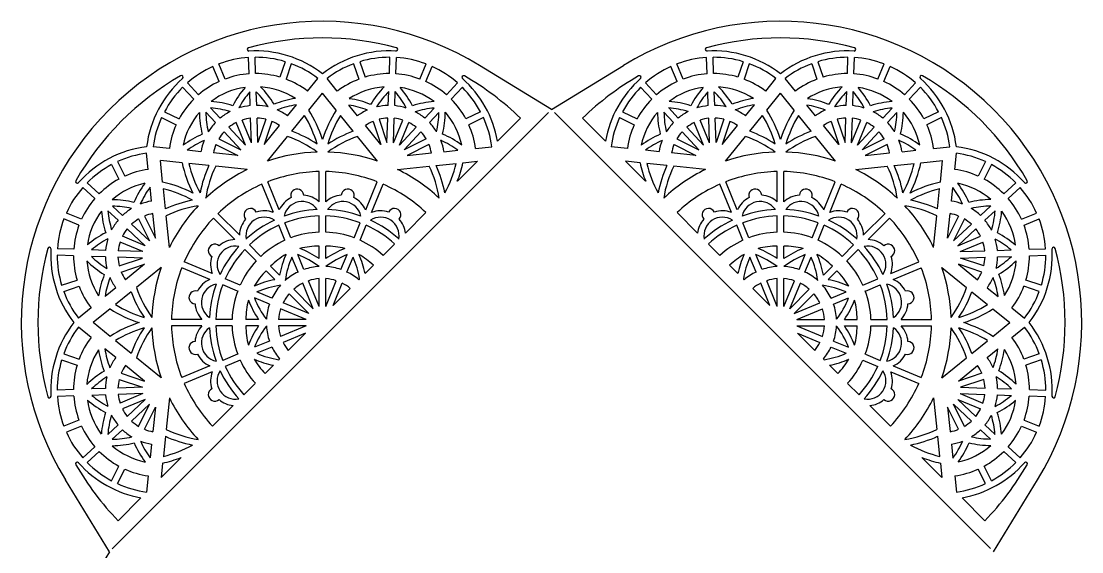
# Model space of a CAD drawing. Extents: x 58 to 313, y -11 to 244.
# Drawn here: x 58.4 to 312.9, y 116.4 to 243.6 of the extents above; entities that cross this region are included whole.
import ezdxf

# ---------------------------------------------------------------- set-up
doc = ezdxf.new("R2010")
doc.units = 0
doc.layers.get('0').update_dxf_attribs({"linetype": 'CONTINUOUS'})

msp = doc.modelspace()

# ---------------------------------------------------------------- linework, layer by layer
for p, q in [((113.12, 230.98), (112.98, 234.88)), ((114.67, 231.03), (114.53, 234.94)), ((146.75, 231.03), (146.88, 234.94)), ((148.3, 230.98), (148.43, 234.88)), ((223, 230.98), (222.87, 234.88)), ((224.55, 231.03), (224.42, 234.94)), ((256.63, 231.03), (256.77, 234.94)), ((258.18, 230.98), (258.32, 234.88)), ((105.92, 229.14), (104.42, 232.75)), ((107.35, 229.73), (105.86, 233.34)), ((121.75, 233.88), (120.51, 230.18)), ((123.22, 233.39), (121.98, 229.69)), ((138.19, 233.39), (139.44, 229.69)), ((139.66, 233.88), (140.91, 230.18)), ((154.06, 229.73), (155.56, 233.34)), ((155.5, 229.14), (156.99, 232.75)), ((185.65, 222.44), (168.37, 233)), ((185.65, 222.44), (202.93, 233)), ((215.8, 229.14), (214.31, 232.75)), ((217.24, 229.73), (215.74, 233.34)), ((231.64, 233.88), (230.39, 230.18)), ((233.11, 233.39), (231.86, 229.69)), ((248.08, 233.39), (249.33, 229.69)), ((249.55, 233.88), (250.8, 230.18)), ((263.95, 229.73), (265.44, 233.34)), ((265.38, 229.14), (266.88, 232.75)), ((127.14, 226.84), (129.61, 229.87)), ((134.27, 226.84), (131.81, 229.87)), ((237.03, 226.84), (239.49, 229.87)), ((244.16, 226.84), (241.69, 229.87)), ((99.82, 224.88), (97.16, 227.74)), ((100.96, 225.94), (98.29, 228.8)), ((113.38, 223.35), (113.27, 226.64)), ((114.93, 223.4), (114.82, 226.69)), ((146.49, 223.4), (146.6, 226.76)), ((148.04, 223.35), (148.15, 226.71)), ((160.46, 225.94), (163.12, 228.8)), ((161.59, 224.88), (164.26, 227.74)), ((209.71, 224.88), (207.04, 227.74)), ((210.84, 225.94), (208.18, 228.8)), ((223.27, 223.35), (223.15, 226.64)), ((224.82, 223.4), (224.7, 226.69)), ((256.37, 223.4), (256.49, 226.76)), ((257.92, 223.35), (258.04, 226.71)), ((270.34, 225.94), (273.01, 228.8)), ((271.48, 224.88), (274.14, 227.74)), ((127.42, 222.26), (130.71, 226.31)), ((134, 222.26), (130.71, 226.31)), ((237.3, 222.26), (240.59, 226.31)), ((243.88, 222.26), (240.59, 226.31)), ((184.94, 221.73), (80.29, 117.08)), ((92.8, 221.89), (96.3, 220.15)), ((105.04, 219.3), (102.74, 221.76)), ((106.17, 220.36), (103.87, 222.82)), ((122.33, 220.91), (124.45, 223.53)), ((139.09, 220.91), (137.01, 223.47)), ((155.25, 220.36), (157.5, 222.77)), ((156.38, 219.3), (158.63, 221.71)), ((168.62, 221.89), (165.12, 220.15)), ((186.41, 221.68), (290.96, 117.13)), ((202.69, 221.89), (206.18, 220.15)), ((214.92, 219.3), (212.62, 221.76)), ((216.06, 220.36), (213.76, 222.82)), ((232.21, 220.91), (234.34, 223.53)), ((248.97, 220.91), (246.89, 223.47)), ((265.13, 220.36), (267.38, 222.77)), ((266.26, 219.3), (268.52, 221.71)), ((278.5, 221.89), (275, 220.15)), ((92.11, 220.5), (95.61, 218.76)), ((112.25, 213.85), (110, 219.29)), ((113.68, 214.44), (111.43, 219.88)), ((113.68, 214.44), (113.48, 220.33)), ((115.23, 214.49), (115.03, 220.38)), ((117.11, 220.08), (115.23, 214.49)), ((118.58, 219.58), (116.7, 214)), ((123.33, 217.23), (126.39, 220.99)), ((138.08, 217.23), (135.03, 220.99)), ((142.83, 219.58), (144.71, 214)), ((144.3, 220.08), (146.18, 214.49)), ((146.18, 214.49), (146.38, 220.38)), ((147.73, 214.44), (147.93, 220.33)), ((147.73, 214.44), (149.98, 219.88)), ((149.16, 213.85), (151.42, 219.29)), ((169.31, 220.5), (165.81, 218.76)), ((172.69, 214.85), (178.19, 220.36)), ((193.11, 220.36), (198.61, 214.85)), ((201.99, 220.5), (205.49, 218.76)), ((222.14, 213.85), (219.88, 219.29)), ((223.57, 214.44), (221.32, 219.88)), ((223.57, 214.44), (223.37, 220.33)), ((225.12, 214.49), (224.92, 220.38)), ((227, 220.08), (225.12, 214.49)), ((228.47, 219.58), (226.59, 214)), ((233.22, 217.23), (236.27, 220.99)), ((247.97, 217.23), (244.92, 220.99)), ((252.72, 219.58), (254.6, 214)), ((254.19, 220.08), (256.07, 214.49)), ((256.07, 214.49), (256.27, 220.38)), ((257.62, 214.44), (257.82, 220.33)), ((257.62, 214.44), (259.87, 219.88)), ((259.05, 213.85), (261.3, 219.29)), ((279.19, 220.5), (275.69, 218.76)), ((111.12, 212.79), (107.1, 217.09)), ((112.25, 213.85), (108.23, 218.15)), ((116.7, 214), (120.42, 218.57)), ((144.71, 214), (141, 218.57)), ((149.16, 213.85), (153.18, 218.15)), ((150.3, 212.79), (154.32, 217.09)), ((221, 212.79), (216.98, 217.09)), ((222.14, 213.85), (218.12, 218.15)), ((226.59, 214), (230.31, 218.57)), ((254.6, 214), (250.88, 218.57)), ((259.05, 213.85), (263.07, 218.15)), ((260.18, 212.79), (264.2, 217.09)), ((105.15, 214.02), (110.43, 211.4)), ((105.84, 215.41), (111.12, 212.79)), ((117.49, 210.04), (122.3, 215.96)), ((143.93, 210.04), (139.12, 215.96)), ((155.57, 215.41), (150.3, 212.79)), ((156.26, 214.02), (150.99, 211.4)), ((215.04, 214.02), (220.31, 211.4)), ((215.73, 215.41), (221, 212.79)), ((227.37, 210.04), (232.18, 215.96)), ((253.82, 210.04), (249, 215.96)), ((265.46, 215.41), (260.18, 212.79)), ((266.15, 214.02), (260.87, 211.4)), ((88.93, 208.06), (88.53, 211.94)), ((93.97, 213.1), (90.08, 213.5)), ((101.56, 212.31), (98.28, 212.65)), ((110.43, 211.4), (104.57, 212)), ((150.99, 211.4), (156.84, 212)), ((159.85, 212.31), (163.2, 212.66)), ((167.45, 213.1), (171.34, 213.5)), ((203.85, 213.1), (199.97, 213.5)), ((211.45, 212.31), (208.17, 212.65)), ((220.31, 211.4), (214.46, 212)), ((260.87, 211.4), (266.73, 212)), ((269.74, 212.31), (273.09, 212.66)), ((277.33, 213.1), (281.22, 213.5)), ((282.37, 208.06), (282.78, 211.94)), ((80.13, 209.22), (81.87, 205.73)), ((81.52, 209.92), (83.26, 206.42)), ((97.01, 209.66), (91.82, 210.2)), ((92.36, 205.01), (91.82, 210.2)), ((103.45, 209), (98.64, 209.5)), ((112.67, 208.05), (105.09, 208.83)), ((148.74, 208.05), (156.33, 208.83)), ((157.96, 209), (162.78, 209.5)), ((163.06, 205.22), (167.86, 210.02)), ((164.4, 209.66), (167.86, 210.02)), ((203.44, 210.02), (208.24, 205.22)), ((206.9, 209.66), (203.44, 210.02)), ((213.34, 209), (208.53, 209.5)), ((222.56, 208.05), (214.97, 208.83)), ((258.63, 208.05), (266.21, 208.83)), ((267.85, 209), (272.66, 209.5)), ((274.29, 209.66), (279.48, 210.2)), ((278.94, 205.01), (279.48, 210.2)), ((289.78, 209.92), (288.04, 206.42)), ((291.17, 209.22), (289.43, 205.73)), ((129.93, 200.26), (129.93, 207.54)), ((131.48, 200.26), (131.48, 207.54)), ((239.82, 200.26), (239.82, 207.54)), ((241.37, 200.26), (241.37, 207.54)), ((76.08, 201.07), (73.23, 203.73)), ((77.14, 202.2), (74.28, 204.87)), ((89.71, 200.46), (89.36, 203.81)), ((118.92, 197.76), (116.13, 204.49)), ((120.35, 198.35), (117.56, 205.08)), ((141.07, 198.35), (143.85, 205.08)), ((142.5, 197.76), (145.29, 204.49)), ((228.8, 197.76), (226.01, 204.49)), ((230.23, 198.35), (227.45, 205.08)), ((250.95, 198.35), (253.74, 205.08)), ((252.39, 197.76), (255.17, 204.49)), ((281.59, 200.46), (281.93, 203.74)), ((294.16, 202.2), (297.02, 204.87)), ((295.22, 201.07), (298.08, 203.73)), ((93.02, 198.57), (92.53, 203.38)), ((278.28, 198.57), (278.77, 203.38)), ((82.72, 196.99), (80.31, 199.24)), ((288.58, 196.99), (291.04, 199.29)), ((72.29, 194.67), (68.68, 196.17)), ((72.89, 196.11), (69.28, 197.6)), ((81.66, 195.85), (79.25, 198.1)), ((86.61, 196.18), (89.24, 190.91)), ((88, 196.87), (90.62, 191.6)), ((90.62, 191.6), (90.02, 197.45)), ((93.97, 189.35), (93.19, 196.94)), ((109.69, 191.23), (104.55, 196.38)), ((110.79, 192.33), (105.64, 197.48)), ((129.93, 193.02), (129.93, 196.89)), ((131.48, 193.02), (131.48, 196.89)), ((150.6, 192.76), (155.54, 197.7)), ((215.76, 197.7), (220.7, 192.76)), ((239.82, 193.02), (239.82, 196.89)), ((241.37, 193.02), (241.37, 196.89)), ((260.51, 192.33), (265.66, 197.48)), ((261.61, 191.23), (266.76, 196.38)), ((277.33, 189.35), (278.11, 196.94)), ((280.68, 191.6), (281.28, 197.45)), ((283.3, 196.87), (280.68, 191.6)), ((284.69, 196.18), (282.07, 190.91)), ((289.64, 195.85), (292.1, 198.15)), ((298.41, 196.11), (302.02, 197.6)), ((299.01, 194.67), (302.62, 196.17)), ((88.18, 189.77), (83.87, 193.79)), ((89.24, 190.91), (84.93, 194.93)), ((121.69, 191.07), (120.2, 194.65)), ((123.12, 191.66), (121.64, 195.24)), ((138.29, 191.66), (139.78, 195.24)), ((139.73, 191.07), (141.21, 194.65)), ((231.57, 191.07), (230.09, 194.65)), ((233.01, 191.66), (231.52, 195.24)), ((248.18, 191.66), (249.66, 195.24)), ((249.61, 191.07), (251.1, 194.65)), ((282.07, 190.91), (286.37, 194.93)), ((283.12, 189.77), (287.43, 193.79)), ((88.18, 189.77), (82.74, 192.03)), ((283.12, 189.77), (288.56, 192.03)), ((71.04, 188.91), (67.14, 189.04)), ((78.68, 188.64), (75.31, 188.76)), ((87.58, 188.34), (81.7, 188.54)), ((87.58, 188.34), (82.14, 190.59)), ((114.82, 186.11), (112.07, 188.85)), ((115.91, 187.21), (113.17, 189.95)), ((129.93, 186.66), (129.93, 189.68)), ((131.48, 186.66), (131.48, 189.68)), ((145.26, 187.43), (148.01, 190.17)), ((223.29, 190.17), (226.04, 187.43)), ((239.82, 186.66), (239.82, 189.68)), ((241.37, 186.66), (241.37, 189.68)), ((255.39, 187.21), (258.13, 189.95)), ((256.49, 186.11), (259.23, 188.85)), ((283.72, 188.34), (289.16, 190.59)), ((283.72, 188.34), (289.6, 188.54)), ((292.62, 188.64), (295.92, 188.76)), ((300.26, 188.91), (304.16, 189.04)), ((70.99, 187.36), (67.09, 187.49)), ((78.62, 187.09), (75.26, 187.21)), ((87.53, 186.79), (81.64, 186.99)), ((81.95, 184.91), (87.53, 186.79)), ((104.27, 183.11), (97.54, 185.9)), ((124.84, 183.45), (123.36, 187.03)), ((126.27, 184.04), (124.79, 187.62)), ((135.14, 184.04), (136.62, 187.62)), ((136.57, 183.45), (138.06, 187.03)), ((234.73, 183.45), (233.24, 187.03)), ((236.16, 184.04), (234.68, 187.62)), ((245.03, 184.04), (246.51, 187.62)), ((246.46, 183.45), (247.94, 187.03)), ((267.03, 183.11), (273.76, 185.9)), ((283.77, 186.79), (289.66, 186.99)), ((289.35, 184.91), (283.77, 186.79)), ((292.68, 187.09), (295.97, 187.21)), ((300.31, 187.36), (304.21, 187.49)), ((82.44, 183.44), (88.02, 185.32)), ((88.02, 185.32), (83.45, 181.6)), ((91.98, 184.54), (86.06, 179.73)), ((103.67, 181.68), (96.94, 184.46)), ((119.31, 181.62), (117.17, 183.75)), ((120.41, 182.71), (118.27, 184.85)), ((140.93, 183.1), (142.91, 185.08)), ((228.39, 185.08), (230.37, 183.1)), ((250.89, 182.71), (253.03, 184.85)), ((251.99, 181.62), (254.13, 183.75)), ((267.63, 181.68), (274.36, 184.46)), ((279.32, 184.54), (285.24, 179.73)), ((288.86, 183.44), (283.28, 185.32)), ((283.28, 185.32), (287.85, 181.6)), ((68.14, 180.27), (71.84, 181.52)), ((110.96, 180.34), (107.37, 181.82)), ((128.5, 174.62), (125.96, 180.76)), ((129.93, 175.22), (127.39, 181.36)), ((129.93, 175.22), (129.93, 181.86)), ((131.48, 175.22), (131.48, 181.86)), ((131.48, 175.22), (134.03, 181.36)), ((133.24, 175.4), (135.46, 180.76)), ((139.43, 181.59), (139.6, 181.76)), ((231.7, 181.76), (231.87, 181.59)), ((238.06, 175.4), (235.84, 180.76)), ((239.82, 175.22), (237.27, 181.36)), ((239.82, 175.22), (239.82, 181.86)), ((241.37, 175.22), (241.37, 181.86)), ((241.37, 175.22), (243.91, 181.36)), ((242.8, 174.62), (245.35, 180.76)), ((260.34, 180.34), (263.93, 181.82)), ((303.16, 180.27), (299.46, 181.52)), ((68.63, 178.8), (72.34, 180.05)), ((81.11, 179.7), (78.55, 177.62)), ((84.79, 178.69), (81.03, 175.64)), ((110.36, 178.9), (106.78, 180.39)), ((118.57, 177.18), (114.99, 178.67)), ((127.4, 173.52), (122.7, 178.22)), ((128.5, 174.62), (123.8, 179.32)), ((133.24, 175.4), (137.37, 179.53)), ((233.93, 179.53), (238.06, 175.4)), ((242.8, 174.62), (247.5, 179.32)), ((243.9, 173.52), (248.6, 178.22)), ((252.73, 177.18), (256.31, 178.67)), ((260.94, 178.9), (264.52, 180.39)), ((286.51, 178.69), (290.27, 175.64)), ((290.19, 179.7), (292.8, 177.57)), ((302.67, 178.8), (298.96, 180.05)), ((117.98, 175.75), (114.4, 177.23)), ((127.4, 173.52), (121.26, 176.07)), ((243.9, 173.52), (250.04, 176.07)), ((253.32, 175.75), (256.9, 177.23)), ((75.18, 174.88), (72.15, 172.42)), ((79.76, 174.61), (75.72, 171.32)), ((126.81, 172.09), (120.67, 174.64)), ((244.49, 172.09), (250.63, 174.64)), ((291.54, 174.61), (295.58, 171.32)), ((296.12, 174.88), (299.15, 172.42)), ((79.76, 168.03), (75.72, 171.32)), ((101.77, 172.09), (94.48, 172.09)), ((101.77, 170.54), (94.48, 170.54)), ((109.01, 172.09), (105.13, 172.09)), ((109.01, 170.54), (105.13, 170.54)), ((115.36, 172.09), (112.34, 172.09)), ((115.36, 170.54), (112.34, 170.54)), ((126.81, 172.09), (120.16, 172.09)), ((126.81, 170.54), (120.16, 170.54)), ((126.81, 170.54), (120.67, 168)), ((244.49, 172.09), (251.14, 172.09)), ((244.49, 170.54), (251.14, 170.54)), ((244.49, 170.54), (250.63, 168)), ((255.94, 172.09), (258.96, 172.09)), ((255.94, 170.54), (258.96, 170.54)), ((262.29, 172.09), (266.17, 172.09)), ((262.29, 170.54), (266.17, 170.54)), ((269.53, 172.09), (276.82, 172.09)), ((269.53, 170.54), (276.82, 170.54)), ((291.54, 168.03), (295.58, 171.32)), ((75.18, 167.75), (72.15, 170.22)), ((126.62, 168.78), (121.26, 166.56)), ((122.49, 164.66), (126.62, 168.78)), ((244.68, 168.78), (248.81, 164.66)), ((244.68, 168.78), (250.04, 166.56)), ((296.12, 167.75), (299.15, 170.22)), ((84.79, 163.94), (81.03, 166.99)), ((117.98, 166.88), (114.4, 165.4)), ((118.57, 165.45), (114.99, 163.97)), ((252.73, 165.45), (256.31, 163.97)), ((253.32, 166.88), (256.9, 165.4)), ((286.51, 163.94), (290.27, 166.99)), ((68.63, 163.83), (72.34, 162.58)), ((81.11, 162.94), (78.5, 165.06)), ((91.98, 158.09), (86.06, 162.91)), ((110.36, 163.73), (106.78, 162.25)), ((260.94, 163.73), (264.52, 162.25)), ((279.32, 158.09), (285.24, 162.91)), ((290.19, 162.94), (292.75, 165.01)), ((302.67, 163.83), (298.96, 162.58)), ((68.14, 162.36), (71.84, 161.11)), ((88.02, 157.31), (83.45, 161.03)), ((103.67, 160.96), (96.94, 158.17)), ((110.96, 162.3), (107.37, 160.81)), ((116.95, 159.11), (118.93, 161.09)), ((120.26, 162.43), (120.43, 162.59)), ((250.87, 162.59), (251.04, 162.43)), ((252.37, 161.09), (254.35, 159.11)), ((260.34, 162.3), (263.93, 160.81)), ((267.63, 160.96), (274.36, 158.17)), ((283.28, 157.31), (287.85, 161.03)), ((303.16, 162.36), (299.46, 161.11)), ((82.44, 159.19), (88.02, 157.31)), ((104.27, 159.52), (97.54, 156.74)), ((267.03, 159.52), (273.76, 156.74)), ((288.86, 159.19), (283.28, 157.31)), ((70.99, 155.28), (67.09, 155.14)), ((78.62, 155.54), (75.33, 155.43)), ((87.53, 155.84), (81.64, 155.64)), ((81.95, 157.72), (87.53, 155.84)), ((111.85, 154.02), (114.6, 156.76)), ((256.7, 156.76), (259.45, 154.02)), ((289.35, 157.72), (283.77, 155.84)), ((283.77, 155.84), (289.66, 155.64)), ((292.68, 155.54), (296.04, 155.42)), ((300.31, 155.28), (304.21, 155.14)), ((71.04, 153.73), (67.14, 153.59)), ((78.68, 153.99), (75.38, 153.88)), ((87.58, 154.29), (81.7, 154.09)), ((87.58, 154.29), (82.14, 152.04)), ((88.18, 152.86), (82.74, 150.61)), ((88.18, 152.86), (83.87, 148.84)), ((93.97, 153.28), (93.19, 145.7)), ((277.33, 153.28), (278.11, 145.7)), ((283.12, 152.86), (287.43, 148.84)), ((283.12, 152.86), (288.56, 150.61)), ((283.72, 154.29), (289.16, 152.04)), ((283.72, 154.29), (289.6, 154.09)), ((292.62, 153.99), (295.99, 153.87)), ((300.26, 153.73), (304.16, 153.59)), ((89.24, 151.73), (84.93, 147.71)), ((86.61, 146.45), (89.24, 151.73)), ((88, 145.76), (90.62, 151.04)), ((90.62, 151.04), (90.02, 145.18)), ((104.32, 146.49), (109.26, 151.43)), ((262.04, 151.43), (266.98, 146.49)), ((283.3, 145.76), (280.68, 151.04)), ((280.68, 151.04), (281.28, 145.18)), ((284.69, 146.45), (282.07, 151.73)), ((282.07, 151.73), (286.37, 147.71)), ((72.29, 147.96), (68.68, 146.47)), ((299.01, 147.96), (302.62, 146.47)), ((72.89, 146.53), (69.28, 145.03)), ((81.66, 146.78), (79.2, 144.48)), ((82.72, 145.64), (80.26, 143.35)), ((288.58, 145.64), (290.99, 143.39)), ((289.64, 146.78), (292.05, 144.53)), ((298.41, 146.53), (302.02, 145.03)), ((93.02, 144.06), (92.53, 139.25)), ((278.28, 144.06), (278.77, 139.25)), ((76.08, 141.57), (73.23, 138.9)), ((77.14, 140.43), (74.28, 137.77)), ((89.71, 142.17), (89.37, 138.89)), ((281.59, 142.17), (281.94, 138.82)), ((294.16, 140.43), (297.02, 137.77)), ((295.22, 141.57), (298.08, 138.9)), ((92, 134.17), (96.8, 138.96)), ((92.36, 137.62), (92, 134.17)), ((274.5, 138.96), (279.3, 134.17)), ((278.94, 137.62), (279.3, 134.17)), ((80.13, 133.41), (81.87, 136.91)), ((81.52, 132.72), (83.26, 136.22)), ((289.78, 132.72), (288.04, 136.22)), ((291.17, 133.41), (289.43, 136.91)), ((79.58, 116.37), (69.03, 133.66)), ((88.93, 134.58), (88.53, 130.69)), ((282.37, 134.58), (282.78, 130.69)), ((291.72, 116.37), (302.27, 133.66)), ((81.67, 123.83), (87.17, 129.33)), ((284.13, 129.33), (289.63, 123.83)), ((79.58, 116.37), (69.03, 99.09))]:
    msp.add_line(p, q)
for centre, radius, start, end in [((130.7, 171.32), 72.26, 58.5846, 211.4154), ((240.6, 171.32), 72.26, 328.5846, 121.4154), ((130.7, 171.32), 68.26, 74.9125, 105.091), ((240.6, 171.32), 68.26, 74.909, 105.0875), ((113.03, 236.85), 0.403, 105.091, 273.3789), ((148.36, 236.85), 0.403, 266.6608, 74.9125), ((222.94, 236.85), 0.403, 105.0875, 273.3392), ((258.27, 236.85), 0.403, 266.6211, 74.909), ((114.61, 210.19), 24.75, 93.7586, 110.7043), ((114.61, 210.19), 26.3, 52.2493, 93.3789), ((114.61, 210.19), 24.75, 73.2215, 90.1672), ((146.81, 210.19), 26.3, 86.6608, 127.7507), ((146.81, 210.19), 24.75, 89.8328, 106.7785), ((146.81, 210.19), 24.75, 69.2957, 86.2414), ((224.49, 210.19), 24.75, 93.7586, 110.7043), ((224.49, 210.19), 26.3, 52.2493, 93.3392), ((224.49, 210.19), 24.75, 73.2215, 90.1672), ((256.69, 210.19), 26.3, 86.6211, 127.7507), ((256.69, 210.19), 24.75, 89.8328, 106.7785), ((256.69, 210.19), 24.75, 69.2957, 86.2414), ((114.61, 210.19), 24.75, 114.2957, 131.2414), ((114.61, 210.19), 24.75, 52.6845, 69.6302), ((146.81, 210.19), 24.75, 110.3698, 127.3155), ((146.81, 210.19), 24.75, 48.7586, 65.7043), ((224.49, 210.19), 24.75, 114.2957, 131.2414), ((224.49, 210.19), 24.75, 52.6845, 69.6302), ((256.69, 210.19), 24.75, 110.3698, 127.3155), ((256.69, 210.19), 24.75, 48.7586, 65.7043), ((130.7, 171.32), 68.26, 119.8983, 150.1017), ((114.61, 210.19), 26.3, 131.6104, 172.7507), ((96.87, 230.15), 0.403, 311.6104, 119.8983), ((114.61, 210.19), 20.84, 114.6323, 130.9048), ((114.61, 210.19), 20.84, 94.0952, 110.3677), ((114.61, 210.19), 20.84, 73.5581, 89.8306), ((114.61, 210.19), 20.84, 53.0211, 69.2935), ((146.81, 210.19), 20.84, 110.7065, 126.9789), ((146.81, 210.19), 20.84, 90.1694, 106.4419), ((146.81, 210.19), 20.84, 69.6323, 85.9048), ((146.81, 210.19), 20.84, 49.0952, 65.3677), ((164.57, 230.13), 0.403, 60.0618, 228.3136), ((146.81, 210.19), 26.3, 10.2182, 48.3136), ((130.7, 171.32), 68.26, 45.9122, 60.0618), ((240.6, 171.32), 68.26, 119.9382, 134.0878), ((224.49, 210.19), 26.3, 131.6864, 169.7818), ((206.73, 230.13), 0.403, 311.6864, 119.9382), ((224.49, 210.19), 20.84, 114.6323, 130.9048), ((224.49, 210.19), 20.84, 94.0952, 110.3677), ((224.49, 210.19), 20.84, 73.5581, 89.8306), ((224.49, 210.19), 20.84, 53.0211, 69.2935), ((256.69, 210.19), 20.84, 110.7065, 126.9789), ((256.69, 210.19), 20.84, 90.1694, 106.4419), ((256.69, 210.19), 20.84, 69.6323, 85.9048), ((256.69, 210.19), 20.84, 49.0952, 65.3677), ((274.43, 230.15), 0.403, 60.1017, 228.3896), ((256.69, 210.19), 26.3, 7.2493, 48.3896), ((240.6, 171.32), 68.26, 29.8983, 60.1017), ((114.61, 210.19), 24.75, 134.8328, 151.7785), ((114.61, 210.19), 17.7, 97.9933, 126.7785), ((129.31, 212.95), 22.64, 139.2875, 152.6833), ((129.31, 212.95), 21.09, 139.5139, 152.1505), ((99.75, 211.93), 21.09, 31.7753, 44.4119), ((114.61, 210.19), 17.7, 57.1473, 85.9325), ((99.75, 211.93), 22.64, 31.2425, 44.6383), ((146.81, 210.19), 17.7, 94.2957, 123.0809), ((161.66, 211.99), 22.64, 135.5898, 148.9856), ((161.66, 211.99), 21.09, 135.5516, 148.4529), ((132.12, 213.01), 21.09, 27.6213, 40.5226), ((146.81, 210.19), 17.7, 52.9933, 81.7785), ((132.12, 213.01), 22.64, 27.0886, 40.4844), ((146.81, 210.19), 24.75, 28.2215, 45.1672), ((224.49, 210.19), 24.75, 134.8328, 151.7785), ((224.49, 210.19), 17.7, 97.9933, 126.7785), ((239.19, 212.95), 22.64, 139.2875, 152.6833), ((239.19, 212.95), 21.09, 139.5139, 152.1505), ((209.64, 211.93), 21.09, 31.7753, 44.4119), ((224.49, 210.19), 17.7, 57.1473, 85.9325), ((209.64, 211.93), 22.64, 31.2425, 44.6383), ((256.69, 210.19), 17.7, 94.2957, 123.0809), ((271.54, 211.99), 22.64, 135.5898, 148.9856), ((271.54, 211.99), 21.09, 135.5516, 148.4529), ((242, 213.01), 21.09, 27.6213, 40.5226), ((256.69, 210.19), 17.7, 52.9933, 81.7785), ((242, 213.01), 22.64, 27.0886, 40.4844), ((256.69, 210.19), 24.75, 28.2215, 45.1672), ((114.61, 210.19), 20.84, 135.1694, 151.4419), ((102.23, 201.79), 22.64, 72.0886, 85.4844), ((127.53, 202.66), 22.64, 98.4414, 111.8372), ((133.91, 202.61), 22.64, 68.3909, 81.7867), ((159.16, 201.74), 22.64, 94.2875, 107.6833), ((146.81, 210.19), 20.84, 28.5581, 44.8306), ((224.49, 210.19), 20.84, 135.1694, 151.4419), ((212.11, 201.79), 22.64, 72.0886, 85.4844), ((237.42, 202.66), 22.64, 98.4414, 111.8372), ((243.8, 202.61), 22.64, 68.3909, 81.7867), ((269.04, 201.74), 22.64, 94.2875, 107.6833), ((256.69, 210.19), 20.84, 28.5581, 44.8306), ((114.61, 210.19), 17.7, 139.2957, 168.0809), ((123.83, 221.96), 22.64, 180.5898, 193.9856), ((123.83, 221.96), 21.09, 180.5516, 193.4529), ((102.23, 201.79), 21.09, 72.6213, 85.5226), ((114.61, 210.19), 13.21, 117.3927, 129.6727), ((114.61, 210.19), 13.21, 95.3273, 107.3792), ((114.61, 210.19), 13.21, 76.5466, 88.5985), ((127.53, 202.66), 21.09, 98.4032, 111.3045), ((114.61, 210.19), 13.21, 54.2531, 66.5331), ((102.4, 206.23), 29.71, 17.6948, 32.6474), ((159.02, 206.23), 29.71, 147.3526, 162.3052), ((133.91, 202.61), 21.09, 68.9237, 81.5603), ((146.81, 210.19), 13.21, 113.695, 125.7469), ((146.81, 210.19), 13.21, 91.4015, 103.6815), ((146.81, 210.19), 13.21, 72.3927, 84.6727), ((159.16, 201.74), 21.09, 94.5139, 107.1505), ((146.81, 210.19), 13.21, 50.3273, 62.3792), ((137.54, 221.93), 21.09, 346.7753, 359.4119), ((137.54, 221.93), 22.64, 346.2425, 359.6383), ((146.81, 210.19), 17.7, 12.1473, 40.9325), ((224.49, 210.19), 17.7, 139.2957, 168.0809), ((233.72, 221.96), 22.64, 180.5898, 193.9856), ((233.72, 221.96), 21.09, 180.5516, 193.4529), ((212.11, 201.79), 21.09, 72.6213, 85.5226), ((224.49, 210.19), 13.21, 117.3927, 129.6727), ((224.49, 210.19), 13.21, 95.3273, 107.3792), ((224.49, 210.19), 13.21, 76.5466, 88.5985), ((237.42, 202.66), 21.09, 98.4032, 111.3045), ((224.49, 210.19), 13.21, 54.2531, 66.5331), ((212.29, 206.23), 29.71, 17.6948, 32.6474), ((268.9, 206.23), 29.71, 147.3526, 162.3052), ((243.8, 202.61), 21.09, 68.9237, 81.5603), ((256.69, 210.19), 13.21, 113.695, 125.7469), ((256.69, 210.19), 13.21, 91.4015, 103.6815), ((256.69, 210.19), 13.21, 72.3927, 84.6727), ((269.04, 201.74), 21.09, 94.5139, 107.1505), ((256.69, 210.19), 13.21, 50.3273, 62.3792), ((247.42, 221.93), 21.09, 346.7753, 359.4119), ((247.42, 221.93), 22.64, 346.2425, 359.6383), ((256.69, 210.19), 17.7, 12.1473, 40.9325), ((114.61, 210.19), 24.75, 155.3698, 172.3155), ((114.61, 210.19), 13.21, 136.4015, 148.6815), ((114.61, 210.19), 10.2, 116.8609, 128.6762), ((114.61, 210.19), 10.2, 96.3238, 108.1391), ((114.61, 210.19), 10.2, 75.7868, 87.602), ((114.61, 210.19), 10.2, 55.2497, 67.0649), ((102.4, 206.23), 28.16, 16.2452, 31.6042), ((159.02, 206.23), 28.16, 148.3958, 163.7548), ((146.81, 210.19), 10.2, 112.9351, 124.7503), ((146.81, 210.19), 10.2, 92.398, 104.2132), ((146.81, 210.19), 10.2, 71.8609, 83.6762), ((146.81, 210.19), 10.2, 51.3238, 63.1391), ((146.81, 210.19), 13.21, 31.5466, 43.5985), ((146.81, 210.19), 24.75, 7.6845, 24.6302), ((224.49, 210.19), 24.75, 155.3698, 172.3155), ((224.49, 210.19), 13.21, 136.4015, 148.6815), ((224.49, 210.19), 10.2, 116.8609, 128.6762), ((224.49, 210.19), 10.2, 96.3238, 108.1391), ((224.49, 210.19), 10.2, 75.7868, 87.602), ((224.49, 210.19), 10.2, 55.2497, 67.0649), ((212.29, 206.23), 28.16, 16.2452, 31.6042), ((268.9, 206.23), 28.16, 148.3958, 163.7548), ((256.69, 210.19), 10.2, 112.9351, 124.7503), ((256.69, 210.19), 10.2, 92.398, 104.2132), ((256.69, 210.19), 10.2, 71.8609, 83.6762), ((256.69, 210.19), 10.2, 51.3238, 63.1391), ((256.69, 210.19), 13.21, 31.5466, 43.5985), ((256.69, 210.19), 24.75, 7.6845, 24.6302), ((114.61, 210.19), 20.84, 155.7065, 171.9789), ((110.85, 195.71), 22.64, 113.3909, 126.7867), ((114.61, 210.19), 10.2, 137.398, 149.2132), ((112.94, 189.4), 29.71, 56.2654, 69.52), ((148.48, 189.4), 29.71, 110.48, 123.7346), ((146.81, 210.19), 10.2, 30.7868, 42.602), ((150.62, 195.72), 22.64, 53.4414, 66.8372), ((146.81, 210.19), 20.84, 8.0211, 24.2935), ((224.49, 210.19), 20.84, 155.7065, 171.9789), ((220.73, 195.71), 22.64, 113.3909, 126.7867), ((224.49, 210.19), 10.2, 137.398, 149.2132), ((222.82, 189.4), 29.71, 56.2654, 69.52), ((258.36, 189.4), 29.71, 110.48, 123.7346), ((256.69, 210.19), 10.2, 30.7868, 42.602), ((260.51, 195.72), 22.64, 53.4414, 66.8372), ((256.69, 210.19), 20.84, 8.0211, 24.2935), ((110.85, 195.71), 21.09, 113.9237, 126.5603), ((114.61, 210.19), 13.21, 158.695, 170.7469), ((114.61, 210.19), 10.2, 157.9351, 169.7503), ((112.94, 189.4), 28.16, 54.1214, 70.5873), ((148.48, 189.4), 28.16, 109.4127, 125.8786), ((146.81, 210.19), 10.2, 10.2497, 22.0649), ((146.81, 210.19), 13.21, 9.2531, 21.5331), ((150.62, 195.72), 21.09, 53.4032, 66.3045), ((220.73, 195.71), 21.09, 113.9237, 126.5603), ((224.49, 210.19), 13.21, 158.695, 170.7469), ((224.49, 210.19), 10.2, 157.9351, 169.7503), ((222.82, 189.4), 28.16, 54.1214, 70.5873), ((258.36, 189.4), 28.16, 109.4127, 125.8786), ((256.69, 210.19), 10.2, 10.2497, 22.0649), ((256.69, 210.19), 13.21, 9.2531, 21.5331), ((260.51, 195.72), 21.09, 53.4032, 66.3045), ((91.83, 187.42), 26.3, 97.2493, 138.3896), ((91.83, 187.42), 24.75, 97.6845, 114.6302), ((130.71, 171.32), 40.92, 91.7727, 108.851), ((130.71, 171.32), 40.92, 71.149, 88.2273), ((240.59, 171.32), 40.92, 91.7727, 108.851), ((240.59, 171.32), 40.92, 71.149, 88.2273), ((279.47, 187.42), 26.3, 41.6104, 82.7507), ((279.47, 187.42), 24.75, 65.3698, 82.3155), ((91.83, 187.42), 24.75, 118.2215, 135.1672), ((126.04, 216.02), 29.71, 192.3526, 207.3052), ((126.04, 216.02), 28.16, 193.3958, 208.7548), ((130.49, 196.67), 29.71, 155.48, 168.7346), ((130.49, 196.67), 28.16, 154.4127, 170.8786), ((130.93, 196.67), 28.16, 9.1214, 25.5873), ((130.93, 196.67), 29.71, 11.2654, 24.52), ((135.38, 216.02), 28.16, 331.2452, 346.6042), ((135.38, 216.02), 29.71, 338.6925, 347.6474), ((235.92, 216.02), 29.71, 192.3526, 201.3075), ((235.92, 216.02), 28.16, 193.3958, 208.7548), ((240.37, 196.67), 29.71, 155.48, 168.7346), ((240.37, 196.67), 28.16, 154.4127, 170.8786), ((240.81, 196.67), 28.16, 9.1214, 25.5873), ((240.81, 196.67), 29.71, 11.2654, 24.52), ((245.26, 216.02), 28.16, 331.2452, 346.6042), ((245.26, 216.02), 29.71, 332.6948, 347.6474), ((279.47, 187.42), 24.75, 44.8328, 61.7785), ((91.83, 187.42), 20.84, 98.0211, 114.2935), ((130.71, 171.32), 40.92, 116.149, 133.2273), ((130.71, 171.32), 36.23, 91.2265, 111.2735), ((130.71, 171.32), 36.23, 68.7265, 88.7735), ((130.71, 171.32), 40.92, 46.7727, 63.851), ((240.59, 171.32), 40.92, 116.149, 133.2273), ((240.59, 171.32), 36.23, 91.2265, 111.2735), ((240.59, 171.32), 36.23, 68.7265, 88.7735), ((240.59, 171.32), 40.92, 46.7727, 63.851), ((279.47, 187.42), 20.84, 65.7065, 81.9789), ((91.83, 187.42), 24.75, 138.7586, 155.7043), ((71.87, 205.15), 0.403, 150.1017, 318.3896), ((91.83, 187.42), 20.84, 118.5581, 134.8306), ((91.83, 187.42), 17.7, 102.1473, 130.9325), ((106.3, 191.23), 22.64, 143.4414, 156.8372), ((106.3, 191.23), 21.09, 143.4032, 156.3045), ((86, 175.99), 29.71, 62.6948, 77.6474), ((130.71, 171.32), 36.23, 113.7265, 133.7735), ((130.71, 171.32), 36.23, 46.7376, 66.2735), ((240.59, 171.32), 36.23, 113.7265, 133.2624), ((240.59, 171.32), 36.23, 46.2265, 66.2735), ((285.3, 175.99), 29.71, 102.3526, 117.3052), ((264.99, 191.18), 21.09, 23.9237, 36.5603), ((279.47, 187.42), 17.7, 49.2957, 78.0809), ((264.99, 191.18), 22.64, 23.3909, 36.7867), ((279.47, 187.42), 20.84, 45.1694, 61.4419), ((279.47, 187.42), 24.75, 24.2957, 41.2414), ((299.43, 205.15), 0.403, 221.6104, 29.8983), ((91.83, 187.42), 20.84, 139.0952, 155.3677), ((86, 175.99), 28.16, 61.2452, 76.6042), ((125.81, 195.93), 5.97, 116.1658, 156.1036), ((124.65, 201.79), 1.55, 3.7921, 198.7079), ((125.81, 195.93), 5.97, 46.3964, 86.3342), ((135.6, 195.93), 5.97, 93.6658, 133.6036), ((136.77, 201.79), 1.55, 341.2921, 176.2079), ((135.6, 195.93), 5.97, 23.8964, 63.8342), ((235.7, 195.93), 5.97, 116.1658, 156.1036), ((234.53, 201.79), 1.55, 3.7921, 198.7079), ((235.7, 195.93), 5.97, 46.3964, 86.3342), ((245.49, 195.93), 5.97, 93.6658, 133.6036), ((246.66, 201.79), 1.55, 341.2921, 176.2079), ((245.49, 195.93), 5.97, 23.8964, 63.8342), ((285.3, 175.99), 28.16, 103.3958, 118.7548), ((279.47, 187.42), 20.84, 24.6323, 40.9048), ((80.1, 178.15), 22.64, 76.2425, 89.6383), ((80.1, 178.15), 21.09, 76.7753, 89.4119), ((91.83, 187.42), 13.21, 121.5466, 133.5985), ((91.83, 187.42), 13.21, 99.2531, 111.5331), ((105.35, 171.54), 29.71, 101.2654, 114.52), ((105.35, 171.54), 28.16, 99.1214, 115.5873), ((130.71, 171.32), 40.92, 136.7727, 153.851), ((113.44, 197.15), 1.55, 26.2921, 221.2079), ((125.81, 195.93), 4.42, 34.3548, 168.1452), ((135.6, 195.93), 4.42, 11.8548, 145.6452), ((147.97, 197.15), 1.55, 318.7921, 153.7079), ((223.33, 197.15), 1.55, 26.2921, 221.2079), ((235.7, 195.93), 4.42, 34.3548, 168.1452), ((245.49, 195.93), 4.42, 11.8548, 145.6452), ((257.86, 197.15), 1.55, 318.7921, 153.7079), ((265.95, 171.54), 28.16, 64.4127, 80.8786), ((240.59, 171.32), 40.92, 26.149, 43.2273), ((265.95, 171.54), 29.71, 65.48, 78.7346), ((279.47, 187.42), 13.21, 68.695, 80.7469), ((291.24, 178.19), 22.64, 90.5898, 103.9856), ((291.24, 178.19), 21.09, 90.5516, 103.4529), ((279.47, 187.42), 13.21, 46.4015, 58.6815), ((91.83, 187.42), 24.75, 159.2957, 176.2414), ((91.83, 187.42), 17.7, 142.9933, 171.7785), ((100.28, 199.76), 22.64, 184.2875, 197.6833), ((100.28, 199.76), 21.09, 184.5139, 197.1505), ((91.83, 187.42), 10.2, 120.7868, 132.602), ((91.83, 187.42), 10.2, 100.2497, 112.0649), ((130.71, 171.32), 36.23, 136.2265, 156.2735), ((116.76, 192.18), 5.97, 138.6658, 178.6036), ((116.76, 192.18), 4.42, 56.8548, 190.6452), ((116.76, 192.18), 5.97, 68.8964, 108.8342), ((130.71, 171.32), 27.14, 92.6273, 109.8727), ((130.71, 171.32), 25.59, 91.7367, 110.7633), ((130.71, 171.32), 25.59, 69.2367, 88.2633), ((130.71, 171.32), 27.14, 70.1273, 87.3727), ((144.65, 192.18), 4.42, 349.3548, 123.1452), ((144.65, 192.18), 5.97, 71.1658, 111.1036), ((144.65, 192.18), 5.97, 5.5365, 41.3342), ((226.65, 192.18), 5.97, 138.6658, 174.4635), ((226.65, 192.18), 4.42, 56.8548, 190.6452), ((226.65, 192.18), 5.97, 68.8964, 108.8342), ((240.59, 171.32), 27.14, 92.6273, 109.8727), ((240.59, 171.32), 25.59, 91.7367, 110.7633), ((240.59, 171.32), 25.59, 69.2367, 88.2633), ((240.59, 171.32), 27.14, 70.1273, 87.3727), ((254.54, 192.18), 4.42, 349.3548, 123.1452), ((254.54, 192.18), 5.97, 71.1658, 111.1036), ((254.54, 192.18), 5.97, 1.3964, 41.3342), ((240.59, 171.32), 36.23, 23.7265, 43.7735), ((279.47, 187.42), 10.2, 67.9351, 79.7503), ((279.47, 187.42), 10.2, 47.398, 59.2132), ((271.07, 199.8), 21.09, 342.6213, 355.5226), ((271.07, 199.8), 22.64, 342.0886, 355.4844), ((279.47, 187.42), 17.7, 7.9933, 36.7785), ((279.47, 187.42), 24.75, 3.7586, 20.7043), ((91.83, 187.42), 20.84, 159.6323, 175.9048), ((91.83, 187.42), 13.21, 140.3273, 152.3792), ((91.83, 187.42), 10.2, 141.3238, 153.1391), ((130.71, 171.32), 27.14, 115.1273, 132.3727), ((130.71, 171.32), 25.59, 114.2367, 133.2633), ((130.71, 171.32), 25.59, 47.4607, 65.7633), ((130.71, 171.32), 27.14, 47.6273, 64.8727), ((240.59, 171.32), 27.14, 115.1273, 132.3727), ((240.59, 171.32), 25.59, 114.2367, 132.5393), ((240.59, 171.32), 25.59, 46.7367, 65.7633), ((240.59, 171.32), 27.14, 47.6273, 64.8727), ((279.47, 187.42), 10.2, 26.8609, 38.6762), ((279.47, 187.42), 13.21, 27.3927, 39.6727), ((279.47, 187.42), 20.84, 4.0952, 20.3677), ((89.02, 172.73), 22.64, 117.0886, 130.4844), ((89.02, 172.73), 21.09, 117.6213, 130.5226), ((91.83, 187.42), 13.21, 162.3927, 174.6727), ((109.84, 185.26), 5.97, 91.3964, 131.3342), ((130.71, 171.32), 21.71, 114.5469, 132.9531), ((130.71, 171.32), 21.71, 92.0469, 110.4531), ((130.71, 171.32), 21.71, 69.5469, 87.9531), ((130.71, 171.32), 21.71, 47.9003, 65.4531), ((240.59, 171.32), 21.71, 114.5469, 132.0997), ((240.59, 171.32), 21.71, 92.0469, 110.4531), ((240.59, 171.32), 21.71, 69.5469, 87.9531), ((240.59, 171.32), 21.71, 47.0469, 65.4531), ((261.46, 185.26), 5.97, 48.6658, 88.6036), ((282.22, 172.72), 21.09, 49.5139, 62.1505), ((279.47, 187.42), 13.21, 5.3273, 17.3792), ((282.22, 172.72), 22.64, 49.2875, 62.6833), ((130.7, 171.32), 68.26, 164.909, 195.0875), ((65.18, 188.99), 0.403, 356.6211, 164.909), ((91.83, 187.42), 26.3, 176.6211, 217.7507), ((91.83, 187.42), 10.2, 161.8609, 173.6762), ((104.87, 188.58), 1.55, 48.7921, 243.7079), ((109.84, 185.26), 4.42, 79.3548, 213.1452), ((130.71, 171.32), 27.14, 137.6273, 154.8727), ((130.71, 171.32), 25.59, 136.7367, 155.7633), ((129.99, 171.02), 18.66, 90.1812, 104.5129), ((117.16, 167.96), 22.64, 55.6734, 68.9005), ((131.42, 171.02), 18.66, 75.4871, 89.8188), ((144.25, 167.96), 22.64, 111.0995, 124.3266), ((239.88, 171.02), 18.66, 90.1812, 104.5129), ((227.05, 167.96), 22.64, 55.6734, 68.9005), ((241.31, 171.02), 18.66, 75.4871, 89.8188), ((254.14, 167.96), 22.64, 111.0995, 124.3266), ((240.59, 171.32), 25.59, 24.2367, 43.2633), ((261.46, 185.26), 4.42, 326.8548, 100.6452), ((240.59, 171.32), 27.14, 25.1273, 42.3727), ((266.43, 188.58), 1.55, 296.2921, 131.2079), ((279.47, 187.42), 10.2, 6.3238, 18.1391), ((279.47, 187.42), 26.3, 322.2493, 3.3789), ((306.12, 188.99), 0.403, 15.091, 183.3789), ((240.6, 171.32), 68.26, 344.9125, 15.091), ((91.83, 187.42), 24.75, 179.8328, 196.7785), ((91.83, 187.42), 20.84, 180.1694, 196.4419), ((91.83, 187.42), 17.7, 184.2957, 213.0809), ((90.03, 202.27), 22.64, 225.5898, 238.9856), ((90.03, 202.27), 21.09, 225.5516, 238.4529), ((91.83, 187.42), 13.21, 181.4015, 193.6815), ((91.83, 187.42), 10.2, 182.398, 194.2132), ((109.84, 185.26), 5.97, 161.1658, 201.1036), ((130.71, 171.32), 21.71, 137.0469, 155.4531), ((131.42, 171.61), 18.66, 120.4871, 134.8188), ((142.66, 178.52), 22.64, 156.0995, 169.3266), ((142.66, 178.52), 21.09, 156.2033, 172.1587), ((117.16, 167.96), 21.09, 52.8413, 68.7967), ((144.25, 167.96), 21.09, 111.2033, 127.1587), ((118.76, 178.52), 21.09, 8.8389, 23.7967), ((118.76, 178.52), 22.64, 11.6577, 23.9005), ((129.99, 171.61), 18.66, 46.1734, 59.5129), ((241.31, 171.61), 18.66, 120.4871, 133.8266), ((252.54, 178.52), 22.64, 156.0995, 168.3423), ((252.54, 178.52), 21.09, 156.2033, 171.1611), ((227.05, 167.96), 21.09, 52.8413, 68.7967), ((254.14, 167.96), 21.09, 111.2033, 127.1587), ((228.64, 178.52), 21.09, 7.8413, 23.7967), ((239.88, 171.61), 18.66, 45.1812, 59.5129), ((228.64, 178.52), 22.64, 10.6734, 23.9005), ((240.59, 171.32), 21.71, 24.5469, 42.9531), ((261.46, 185.26), 5.97, 338.8964, 18.8342), ((279.47, 187.42), 10.2, 345.7868, 357.602), ((281.21, 202.27), 21.09, 301.7753, 314.4119), ((279.47, 187.42), 13.21, 346.5466, 358.5985), ((281.21, 202.27), 22.64, 301.2425, 314.6383), ((279.47, 187.42), 17.7, 327.1473, 355.9325), ((279.47, 187.42), 20.84, 343.5581, 359.8306), ((279.47, 187.42), 24.75, 343.2215, 0.1672), ((91.83, 187.42), 10.2, 202.9351, 214.7503), ((130.71, 171.32), 40.92, 161.149, 178.2273), ((130.71, 171.32), 36.23, 158.7265, 178.7735), ((130.41, 170.6), 18.66, 135.1812, 149.5129), ((130.71, 171.32), 13.48, 115.7987, 131.58), ((130.71, 171.32), 13.48, 93.42, 109.2013), ((130.71, 171.32), 13.48, 70.7987, 86.58), ((130.71, 171.32), 13.48, 49.6756, 64.2013), ((240.59, 171.32), 13.48, 115.7987, 130.3244), ((240.59, 171.32), 13.48, 93.42, 109.2013), ((240.59, 171.32), 13.48, 70.7987, 86.58), ((240.59, 171.32), 13.48, 48.42, 64.2013), ((240.89, 170.6), 18.66, 30.4871, 44.8188), ((240.59, 171.32), 36.23, 1.2265, 21.2735), ((240.59, 171.32), 40.92, 1.7727, 18.851), ((279.47, 187.42), 10.2, 325.2497, 337.0649), ((99.42, 174.52), 22.64, 158.3909, 171.7867), ((99.42, 174.52), 21.09, 158.9237, 171.5603), ((91.83, 187.42), 13.21, 203.695, 215.7469), ((106.09, 176.21), 5.97, 113.8964, 153.8342), ((123.5, 159.37), 22.64, 100.6734, 113.9005), ((130.71, 171.32), 10.57, 116.706, 130.794), ((130.71, 171.32), 10.57, 94.206, 108.294), ((130.71, 171.32), 10.57, 71.706, 85.794), ((130.71, 171.32), 10.57, 50.9638, 63.294), ((240.59, 171.32), 10.57, 116.706, 129.0362), ((240.59, 171.32), 10.57, 94.206, 108.294), ((240.59, 171.32), 10.57, 71.706, 85.794), ((240.59, 171.32), 10.57, 49.206, 63.294), ((247.8, 159.37), 22.64, 66.0995, 79.3266), ((265.21, 176.21), 5.97, 26.1658, 66.1036), ((279.47, 187.42), 13.21, 324.2531, 336.5331), ((271.94, 174.49), 21.09, 8.4032, 21.3045), ((271.94, 174.49), 22.64, 8.4414, 21.8372), ((91.83, 187.42), 24.75, 200.3698, 217.3155), ((91.83, 187.42), 20.84, 200.7065, 216.9789), ((112.62, 189.09), 29.71, 200.48, 213.7346), ((112.62, 189.09), 28.16, 199.4127, 215.8786), ((100.23, 177.38), 1.55, 71.2921, 266.2079), ((106.09, 176.21), 4.42, 101.8548, 235.6452), ((130.71, 171.32), 27.14, 160.1273, 177.3727), ((130.71, 171.32), 25.59, 159.2367, 178.2633), ((130.71, 171.32), 21.71, 159.5469, 177.9531), ((123.5, 159.37), 21.09, 97.8413, 113.7967), ((130.71, 171.32), 13.48, 138.42, 154.2013), ((130.71, 171.32), 10.57, 139.206, 153.294), ((240.59, 171.32), 10.57, 26.706, 40.794), ((247.8, 159.37), 21.09, 66.2033, 82.1587), ((240.59, 171.32), 13.48, 25.7987, 41.58), ((240.59, 171.32), 21.71, 2.0469, 20.4531), ((240.59, 171.32), 25.59, 1.7367, 20.7633), ((240.59, 171.32), 27.14, 2.6273, 19.8727), ((265.21, 176.21), 4.42, 304.3548, 78.1452), ((271.07, 177.38), 1.55, 273.7921, 108.7079), ((258.68, 189.09), 28.16, 324.1214, 340.5873), ((258.68, 189.09), 29.71, 326.2654, 339.52), ((279.47, 187.42), 20.84, 323.0211, 339.2935), ((279.47, 187.42), 24.75, 322.6845, 339.6302), ((95.79, 199.62), 28.16, 238.3958, 253.7548), ((106.09, 176.21), 5.97, 183.6658, 223.6036), ((131, 172.03), 18.66, 165.4871, 179.8188), ((134.06, 184.86), 22.64, 201.0995, 214.3266), ((134.06, 184.86), 21.09, 201.2033, 217.1587), ((130.71, 171.32), 13.48, 160.7987, 176.58), ((240.59, 171.32), 13.48, 3.42, 19.2013), ((237.24, 184.86), 21.09, 322.8413, 338.7967), ((237.24, 184.86), 22.64, 325.6734, 338.9005), ((240.3, 172.03), 18.66, 0.1812, 14.5129), ((265.21, 176.21), 5.97, 316.3964, 356.3342), ((275.51, 199.62), 28.16, 286.2452, 301.6042), ((95.79, 199.62), 29.71, 237.3526, 252.3052), ((130.71, 171.32), 10.57, 161.706, 175.794), ((240.59, 171.32), 10.57, 4.206, 18.294), ((275.51, 199.62), 29.71, 287.6948, 302.6474), ((91.83, 155.21), 26.3, 142.2493, 183.3392), ((95.79, 143.01), 29.71, 107.6948, 122.6474), ((130.71, 171.32), 36.23, 181.2265, 201.2735), ((106.09, 166.42), 5.97, 136.3964, 176.3342), ((130.71, 171.32), 25.59, 181.7367, 200.7633), ((130.71, 171.32), 21.71, 182.0469, 200.4531), ((131, 170.6), 18.66, 180.1812, 194.5129), ((134.06, 157.77), 22.64, 145.6734, 158.9005), ((134.06, 157.77), 21.09, 142.8413, 158.7967), ((130.71, 171.32), 13.48, 183.42, 199.2013), ((130.71, 171.32), 10.57, 184.206, 198.294), ((240.59, 171.32), 10.57, 341.706, 355.794), ((240.59, 171.32), 13.48, 340.7987, 356.58), ((237.24, 157.77), 21.09, 21.2033, 37.1587), ((237.24, 157.77), 22.64, 21.0995, 34.3266), ((240.3, 170.6), 18.66, 345.4871, 359.8188), ((240.59, 171.32), 21.71, 339.5469, 357.9531), ((240.59, 171.32), 25.59, 339.2367, 358.2633), ((265.21, 166.42), 5.97, 3.6658, 43.6036), ((240.59, 171.32), 36.23, 338.7265, 358.7735), ((275.51, 143.01), 29.71, 57.3526, 72.3052), ((279.47, 155.21), 26.3, 356.6608, 37.7507), ((91.83, 155.21), 24.75, 142.6845, 159.6302), ((95.79, 143.01), 28.16, 106.2452, 121.6042), ((112.62, 153.55), 29.71, 146.2654, 159.52), ((112.62, 153.55), 28.16, 144.1214, 160.5873), ((130.71, 171.32), 40.92, 181.7727, 198.851), ((106.09, 166.42), 4.42, 124.3548, 258.1452), ((130.71, 171.32), 27.14, 182.6273, 199.8727), ((265.21, 166.42), 4.42, 281.8548, 55.6452), ((240.59, 171.32), 27.14, 340.1273, 357.3727), ((240.59, 171.32), 40.92, 341.149, 358.2273), ((258.68, 153.55), 28.16, 19.4127, 35.8786), ((275.51, 143.01), 28.16, 58.3958, 73.7548), ((258.68, 153.55), 29.71, 20.48, 33.7346), ((279.47, 155.21), 24.75, 20.3698, 37.3155), ((91.83, 155.21), 20.84, 143.0211, 159.2935), ((100.23, 165.25), 1.55, 93.7921, 288.7079), ((130.71, 171.32), 13.48, 205.7987, 220.3244), ((130.71, 171.32), 10.57, 206.706, 219.0362), ((240.59, 171.32), 10.57, 320.9638, 333.294), ((240.59, 171.32), 13.48, 319.6756, 334.2013), ((271.07, 165.25), 1.55, 251.2921, 86.2079), ((279.47, 155.21), 20.84, 20.7065, 36.9789), ((91.83, 155.21), 17.7, 147.1473, 175.9325), ((99.36, 168.14), 22.64, 188.4414, 201.8372), ((99.36, 168.14), 21.09, 188.4032, 201.3045), ((91.83, 155.21), 13.21, 144.2531, 156.5331), ((106.09, 166.42), 5.97, 206.1658, 246.1036), ((123.5, 183.27), 21.09, 246.2033, 261.1611), ((247.8, 183.27), 21.09, 278.8389, 293.7967), ((265.21, 166.42), 5.97, 293.8964, 333.8342), ((279.47, 155.21), 13.21, 23.695, 35.7469), ((271.89, 168.11), 21.09, 338.9237, 351.5603), ((271.89, 168.11), 22.64, 338.3909, 351.7867), ((279.47, 155.21), 17.7, 4.2957, 33.0809), ((91.83, 155.21), 24.75, 163.2215, 180.1672), ((91.83, 155.21), 20.84, 163.5581, 179.8306), ((91.83, 155.21), 10.2, 145.2497, 157.0649), ((130.71, 171.32), 25.59, 204.2367, 222.5393), ((130.71, 171.32), 21.71, 204.5469, 222.0997), ((130.41, 172.03), 18.66, 210.4871, 223.8266), ((123.5, 183.27), 22.64, 246.0995, 258.3423), ((247.8, 183.27), 22.64, 281.6577, 293.9005), ((240.89, 172.03), 18.66, 316.1734, 329.5129), ((240.59, 171.32), 21.71, 317.9003, 335.4531), ((240.59, 171.32), 25.59, 317.4607, 335.7633), ((279.47, 155.21), 10.2, 22.9351, 34.7503), ((279.47, 155.21), 20.84, 0.1694, 16.4419), ((279.47, 155.21), 24.75, 359.8328, 16.7785), ((90.09, 140.36), 22.64, 121.2425, 134.6383), ((90.09, 140.36), 21.09, 121.7753, 134.4119), ((91.83, 155.21), 13.21, 166.5466, 178.5985), ((109.84, 157.37), 5.97, 158.8964, 198.8342), ((109.84, 157.37), 4.42, 146.8548, 280.6452), ((130.71, 171.32), 27.14, 205.1273, 222.3727), ((240.59, 171.32), 27.14, 317.6273, 334.8727), ((261.46, 157.37), 4.42, 259.3548, 33.1452), ((261.46, 157.37), 5.97, 341.1658, 21.1036), ((279.47, 155.21), 13.21, 1.4015, 13.6815), ((281.27, 140.37), 21.09, 45.5516, 58.4529), ((281.27, 140.37), 22.64, 45.5898, 58.9856), ((91.83, 155.21), 10.2, 165.7868, 177.602), ((130.71, 171.32), 36.23, 203.7265, 223.2624), ((104.87, 154.05), 1.55, 116.2921, 311.2079), ((266.43, 154.05), 1.55, 228.7921, 63.7079), ((240.59, 171.32), 36.23, 316.7376, 336.2735), ((279.47, 155.21), 10.2, 2.398, 14.2132), ((65.18, 153.66), 0.403, 195.0875, 3.3392), ((91.83, 155.21), 24.75, 183.7586, 200.7043), ((91.83, 155.21), 20.84, 184.0952, 200.3677), ((91.83, 155.21), 17.7, 187.9933, 216.7785), ((89.08, 169.92), 22.64, 229.2875, 242.6833), ((89.08, 169.92), 21.09, 229.5139, 242.1505), ((91.83, 155.21), 13.21, 185.3273, 197.3792), ((91.83, 155.21), 10.2, 186.3238, 198.1391), ((130.71, 171.32), 40.92, 206.149, 223.2273), ((109.84, 157.37), 5.97, 228.6658, 264.4635), ((261.46, 157.37), 5.97, 275.5365, 311.3342), ((240.59, 171.32), 40.92, 316.7727, 333.851), ((279.47, 155.21), 10.2, 341.8609, 353.6762), ((279.47, 155.21), 13.21, 342.3927, 354.6727), ((282.28, 169.91), 21.09, 297.6213, 310.5226), ((282.28, 169.91), 22.64, 297.0886, 310.4844), ((279.47, 155.21), 17.7, 322.9933, 351.7785), ((279.47, 155.21), 20.84, 339.6323, 355.9048), ((279.47, 155.21), 24.75, 339.2957, 356.2414), ((306.12, 153.66), 0.403, 176.6608, 344.9125), ((91.83, 155.21), 10.2, 206.8609, 218.6762), ((279.47, 155.21), 10.2, 321.3238, 333.1391), ((100.23, 142.84), 22.64, 162.0886, 175.4844), ((100.23, 142.84), 21.09, 162.6213, 175.5226), ((91.83, 155.21), 13.21, 207.3927, 219.6727), ((91.83, 155.21), 10.2, 227.398, 239.2132), ((279.47, 155.21), 10.2, 300.7868, 312.602), ((279.47, 155.21), 13.21, 320.3273, 332.3792), ((271.02, 142.87), 21.09, 4.5139, 17.1505), ((271.02, 142.87), 22.64, 4.2875, 17.6833), ((91.83, 155.21), 24.75, 204.2957, 221.2414), ((91.83, 155.21), 20.84, 204.6323, 220.9048), ((91.83, 155.21), 13.21, 226.4015, 238.6815), ((91.83, 155.21), 10.2, 247.9351, 259.7503), ((105.35, 171.1), 28.16, 244.4127, 260.8786), ((265.95, 171.1), 28.16, 279.1214, 295.5873), ((279.47, 155.21), 10.2, 280.2497, 292.0649), ((279.47, 155.21), 13.21, 301.5466, 313.5985), ((279.47, 155.21), 20.84, 319.0952, 335.3677), ((279.47, 155.21), 24.75, 318.7586, 335.7043), ((80.06, 164.44), 21.09, 270.5516, 283.4529), ((106.31, 151.46), 21.09, 203.9237, 216.5603), ((91.83, 155.21), 13.21, 248.695, 260.7469), ((105.35, 171.1), 29.71, 245.48, 258.7346), ((265.95, 171.1), 29.71, 281.2654, 294.52), ((279.47, 155.21), 13.21, 279.2531, 291.5331), ((265, 151.4), 21.09, 323.4032, 336.3045), ((265, 151.4), 22.64, 323.4414, 336.8372), ((291.21, 164.49), 22.64, 256.2425, 269.6383), ((291.21, 164.49), 21.09, 256.7753, 269.4119), ((91.83, 155.21), 20.84, 225.1694, 241.4419), ((80.06, 164.44), 22.64, 270.5898, 283.9856), ((91.83, 155.21), 17.7, 229.2957, 258.0809), ((106.31, 151.46), 22.64, 203.3909, 216.7867), ((86, 166.65), 28.16, 283.3958, 298.7548), ((285.3, 166.65), 28.16, 241.2452, 256.6042), ((279.47, 155.21), 17.7, 282.1473, 310.9325), ((279.47, 155.21), 20.84, 298.5581, 314.8306), ((71.89, 137.46), 0.403, 41.6864, 209.9382), ((91.83, 155.21), 26.3, 221.6864, 259.7818), ((91.83, 155.21), 24.75, 224.8328, 241.7785), ((86, 166.65), 29.71, 282.3526, 291.3075), ((285.3, 166.65), 29.71, 248.6925, 257.6474), ((279.47, 155.21), 26.3, 280.2182, 318.3136), ((279.47, 155.21), 24.75, 298.2215, 315.1672), ((299.41, 137.46), 0.403, 330.0618, 138.3136), ((130.7, 171.32), 68.26, 209.9382, 224.0878), ((91.83, 155.21), 20.84, 245.7065, 261.9789), ((279.47, 155.21), 20.84, 278.0211, 294.2935), ((240.6, 171.32), 68.26, 315.9122, 330.0618), ((91.83, 155.21), 24.75, 245.3698, 262.3155), ((279.47, 155.21), 24.75, 277.6845, 294.6302)]:
    msp.add_arc(centre, radius, start, end)

doc.saveas('drawing.dxf')
